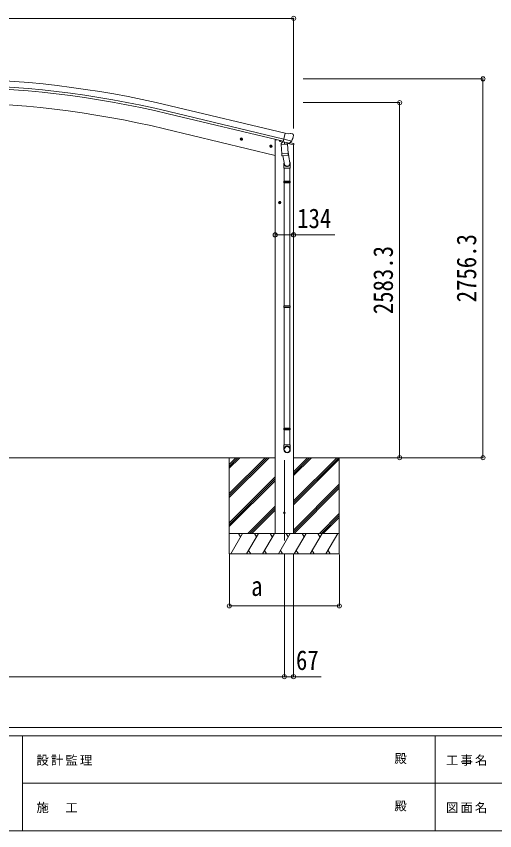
# Model space of a CAD drawing. Units: millimetres at full size. Extents: x -8385 to 8479, y -5853 to 5787.
# Drawn here: x -3447 to 31, y -5853 to 72 of the extents above; entities that cross this region are included whole.
import ezdxf
from ezdxf.enums import TextEntityAlignment as Align

# ---------------------------------------------------------------- set-up
doc = ezdxf.new("R2010")
doc.units = ezdxf.units.MM
doc.header["$LTSCALE"] = 30
doc.header["$PDMODE"] = 32
doc.header["$PDSIZE"] = 30
for name, color, linetype, lineweight in [('0-0_0', 7, 'Continuous', 9), ('0-1_本体', 4, 'Continuous', 9), ('0-2_部品', 7, 'Continuous', 9), ('0-8_PARTS2', 2, 'Continuous', 9), ('0-A_寸法', 6, 'Continuous', 9), ('F-0_240', 7, 'Continuous', 9)]:
    doc.layers.add(name, color=color, linetype=linetype, lineweight=lineweight)
doc.styles.add('ＭＳ ゴシック', font='')
doc.styles.get('ＭＳ ゴシック').set_extended_font_data('MS Gothic')

msp = doc.modelspace()

# ---------------------------------------------------------------- linework, layer by layer
at = {"layer": '0-0_0'}
for p, q in [((-6393.33, -3139.41), (-1565.71, -3139.41)), ((-1898.71, -3139.41), (-1898.71, -3839.41)), ((-1898.71, -3400.14), (-1637.98, -3139.41)), ((-1898.71, -3414.28), (-1623.83, -3139.41)), ((-1898.71, -3428.43), (-1609.69, -3139.41)), ((-1898.71, -3216.3), (-1821.83, -3139.41)), ((-1898.71, -3202.15), (-1835.97, -3139.41)), ((-1898.71, -3188.01), (-1850.1, -3139.41)), ((-1431.71, -3139.41), (-1010.55, -3139.41)), ((-1431.71, -3453.64), (-1117.48, -3139.41)), ((-1431.71, -3467.78), (-1103.33, -3139.41)), ((-1431.71, -3269.8), (-1301.33, -3139.41)), ((-1431.71, -3255.65), (-1315.47, -3139.41)), ((-1431.71, -3241.51), (-1329.61, -3139.41)), ((-1098.71, -3139.41), (-1098.71, -3839.41)), ((-1431.71, -3481.93), (-1098.71, -3148.93)), ((-1898.71, -3612.27), (-1565.71, -3279.28)), ((-1898.71, -3626.42), (-1565.71, -3293.42)), ((-1898.71, -3640.56), (-1565.71, -3307.56)), ((-1431.71, -3665.77), (-1098.71, -3332.78)), ((-1431.71, -3679.91), (-1098.71, -3346.92)), ((-1427.06, -3689.41), (-1098.71, -3361.06)), ((-1763.72, -3689.41), (-1565.71, -3491.41)), ((-1749.57, -3689.41), (-1565.71, -3505.55)), ((-1735.43, -3689.41), (-1565.71, -3519.69)), ((-1243.22, -3689.41), (-1098.71, -3544.91)), ((-1229.07, -3689.41), (-1098.71, -3559.05)), ((-1214.93, -3689.41), (-1098.71, -3573.19)), ((-1098.71, -3689.41), (-1898.71, -3689.41)), ((-1888.42, -3839.41), (-1801.82, -3689.41)), ((-1816.82, -3715.4), (-1831.82, -3689.41)), ((-1772.95, -3839.41), (-1686.35, -3689.41)), ((-1701.35, -3715.4), (-1716.35, -3689.41)), ((-1657.48, -3839.41), (-1570.88, -3689.41)), ((-1585.88, -3715.4), (-1600.88, -3689.41)), ((-1565.71, -3689.41), (-1431.71, -3689.41)), ((-1542.01, -3839.41), (-1455.41, -3689.41)), ((-1470.41, -3715.4), (-1485.41, -3689.41)), ((-1426.54, -3839.41), (-1339.94, -3689.41)), ((-1354.94, -3715.4), (-1369.94, -3689.41)), ((-1311.07, -3839.41), (-1224.46, -3689.41)), ((-1254.47, -3689.41), (-1239.47, -3715.4)), ((-1195.6, -3839.41), (-1108.99, -3689.41)), ((-1898.71, -3839.41), (-1098.71, -3839.41)), ((-1757.95, -3813.44), (-1742.95, -3839.41)), ((-1642.48, -3813.43), (-1627.48, -3839.41)), ((-1527.01, -3813.43), (-1512.01, -3839.41)), ((-1411.54, -3813.44), (-1396.54, -3839.41)), ((-1296.07, -3813.44), (-1281.07, -3839.41)), ((-1180.6, -3813.44), (-1165.6, -3839.41))]:
    msp.add_line(p, q, dxfattribs=at)
at = {"layer": '0-1_本体'}
for p, q in [((-1492.64, -779.16), (-2328.36, -578.52)), ((-1506.65, -837.5), (-2342.36, -636.86)), ((-1502.72, -821.14), (-2338.44, -620.5)), ((-1565.71, -939.53), (-2368.74, -746.74)), ((-1565.71, -826.41), (-1565.71, -3689.41)), ((-1565.71, -826.41), (-1552.83, -826.41)), ((-1431.71, -862.69), (-1431.71, -3689.41))]:
    msp.add_line(p, q, dxfattribs=at)
for radius in [7073, 7029.83, 7013, 6900]:
    msp.add_arc((-3979.52, -7456.09), radius, 76.5, 103.5, dxfattribs=at)
at = {"layer": '0-2_部品'}
for p, q in [((-1819.79, -819.32), (-1800.34, -823.98)), ((-1812.19, -814.45), (-1817.36, -819.9)), ((-1812.4, -831.37), (-1807.73, -811.93)), ((-1804.9, -816.21), (-1812.19, -814.45)), ((-1807.93, -828.85), (-1802.76, -823.4)), ((-1802.76, -823.4), (-1804.9, -816.21)), ((-1444.92, -835.37), (-1502.42, -821.57)), ((-1465.92, -783.75), (-1491.85, -777.53)), ((-1465.92, -783.75), (-1452.66, -781.05)), ((-1438.18, -784.24), (-1451.36, -781.08)), ((-1435.08, -786.49), (-1431.23, -792.79)), ((-1430.86, -795.07), (-1431.14, -796.22)), ((-1605.86, -870.67), (-1586.42, -875.34)), ((-1598.27, -865.81), (-1603.44, -871.26)), ((-1598.48, -882.73), (-1593.81, -863.28)), ((-1590.97, -867.56), (-1598.27, -865.81)), ((-1594.01, -880.2), (-1588.84, -874.76)), ((-1588.84, -874.76), (-1590.97, -867.56)), ((-1533.39, -830.99), (-1533.39, -834.24)), ((-1511.33, -843.48), (-1529.56, -839.1)), ((-1521.99, -860.93), (-1476.3, -857.73)), ((-1517.32, -927.76), (-1521.99, -860.93)), ((-1507.58, -839.16), (-1520.89, -854.48)), ((-1520.89, -854.48), (-1520.45, -860.82)), ((-1506.63, -839.09), (-1507.58, -839.16)), ((-1503.55, -841.57), (-1505.08, -841.2)), ((-1466.85, -850.38), (-1503.55, -841.57)), ((-1497.6, -843.39), (-1496.58, -858)), ((-1469.39, -852.39), (-1495.2, -858.82)), ((-1478.08, -854.55), (-1477.85, -857.84)), ((-1476.3, -857.73), (-1471.63, -924.57)), ((-1464.48, -850.85), (-1472, -849.05)), ((-1428.84, -863.29), (-1471.77, -852.98)), ((-1468.68, -850.6), (-1468.63, -851.35)), ((-1465.32, -850.74), (-1466.85, -850.38)), ((-1461.77, -850.28), (-1445.39, -835.79)), ((-1458.07, -847.01), (-1431.14, -853.48)), ((-1428.84, -856.39), (-1428.84, -863.29)), ((-1517.32, -927.76), (-1471.63, -924.57)), ((-1517.31, -927.76), (-1516.42, -940.46)), ((-1472.61, -939.17), (-1514.31, -942.09)), ((-1508.88, -941.71), (-1498.15, -1005.3)), ((-1473.36, -899.8), (-1457.45, -995.97)), ((-1470.77, -937.04), (-1471.64, -924.57)), ((-1471.17, -938.39), (-1471.17, -938.39)), ((-1501.3, -998.48), (-1501.3, -1033.13)), ((-1455.3, -1033.13), (-1455.3, -998.78)), ((-1501.3, -1033.13), (-1455.3, -1033.13)), ((-1499.3, -1033.13), (-1499.3, -1127.13)), ((-1457.3, -1033.13), (-1457.3, -1127.13)), ((-1501.3, -1129.13), (-1500.3, -1127.13)), ((-1501.3, -1129.13), (-1455.3, -1129.13)), ((-1501.3, -1129.13), (-1501.3, -1137.13)), ((-1501.3, -1137.13), (-1455.3, -1137.13)), ((-1501.3, -1137.13), (-1500.3, -1139.13)), ((-1500.3, -1127.13), (-1456.3, -1127.13)), ((-1500.3, -1139.13), (-1456.3, -1139.13)), ((-1499.3, -1139.13), (-1499.3, -2033.47)), ((-1457.3, -1139.13), (-1457.3, -2033.47)), ((-1455.3, -1129.13), (-1456.3, -1127.13)), ((-1541.51, -1283), (-1521.51, -1283)), ((-1535.26, -1276.5), (-1539.01, -1283)), ((-1527.75, -1276.5), (-1535.26, -1276.5)), ((-1531.51, -1293), (-1531.51, -1273)), ((-1524, -1283), (-1527.75, -1276.5)), ((-1527.75, -1289.5), (-1524, -1283)), ((-1501.3, -2035.47), (-1500.3, -2033.47)), ((-1501.3, -2035.47), (-1455.3, -2035.47)), ((-1501.3, -2035.47), (-1501.3, -2043.47)), ((-1501.3, -2043.47), (-1455.3, -2043.47)), ((-1501.3, -2043.47), (-1500.3, -2045.47)), ((-1500.3, -2033.47), (-1456.3, -2033.47)), ((-1500.3, -2045.47), (-1456.3, -2045.47)), ((-1499.3, -2045.47), (-1499.3, -2923.51)), ((-1457.3, -2045.47), (-1457.3, -2923.51)), ((-1455.3, -2035.47), (-1456.3, -2033.47)), ((-1501.3, -2925.51), (-1500.3, -2923.51)), ((-1501.3, -2925.51), (-1455.3, -2925.51)), ((-1501.3, -2925.51), (-1501.3, -2933.51)), ((-1501.3, -2933.51), (-1455.3, -2933.51)), ((-1501.3, -2933.51), (-1500.3, -2935.51)), ((-1500.3, -2923.51), (-1456.3, -2923.51)), ((-1500.3, -2935.51), (-1456.3, -2935.51)), ((-1499.3, -2935.51), (-1499.3, -3045.51)), ((-1457.3, -2935.51), (-1457.3, -3045.51)), ((-1455.3, -2925.51), (-1456.3, -2923.51)), ((-1501.3, -3079.65), (-1501.3, -3045.51)), ((-1501.3, -3045.51), (-1455.3, -3045.51)), ((-1455.3, -3079.65), (-1455.3, -3045.51))]:
    msp.add_line(p, q, dxfattribs=at)
for points in [[(-1817.36, -819.9), (-1815.23, -827.09), (-1807.93, -828.85)], [(-1497.28, -842.98), (-1507, -840.64), (-1491.85, -777.53)], [(-1603.44, -871.26), (-1601.31, -878.45), (-1594.01, -880.2)], [(-1497.28, -842.98), (-1497.04, -843.13), (-1472.28, -849.07), (-1472, -849.05)], [(-1444.65, -834.8), (-1445.23, -835.64), (-1445.39, -835.79)], [(-1455.3, -1129.13), (-1455.3, -1137.13), (-1456.3, -1139.13)], [(-1539.01, -1283), (-1535.26, -1289.5), (-1527.75, -1289.5)], [(-1455.3, -2035.47), (-1455.3, -2043.47), (-1456.3, -2045.47)], [(-1455.3, -2925.51), (-1455.3, -2933.51), (-1456.3, -2935.51)]]:
    msp.add_lwpolyline(points, dxfattribs=at)
for centre, radius in [((-1810.06, -821.65), 8.5), ((-1810.06, -821.65), 7.7), ((-1810.06, -821.65), 6.5), ((-1596.14, -873.01), 8.5), ((-1596.14, -873.01), 7.7), ((-1596.14, -873.01), 6.5), ((-1531.51, -1283), 8.5), ((-1531.51, -1283), 7.7), ((-1531.51, -1283), 6.5)]:
    msp.add_circle(centre, radius, dxfattribs=at)
at = {"layer": '0-2_部品', "color": 4}
msp.add_circle((-1498.31, -3539.41), 5, dxfattribs=at)
at = {"layer": '0-2_部品'}
for centre, radius, start, end in [((-1452.06, -783.99), 3, 76.5, 101.5), ((-1627.95, -748.97), 202.4, 334.90875, 346.5), ((-1439.35, -789.1), 5, 31.5, 76.5), ((-1528.39, -834.24), 5, 180, 256.5), ((-1504.96, -840.71), 0.5, 221.23754, 256.5), ((-1498.2, -843.47), 0.604, 7.79405, 79.40158), ((-1495.55, -857.85), 1.03, 188.03431, 289.96103), ((-1469.63, -851.42), 1, 284, 4), ((-1468.18, -850.57), 0.5, 76.5, 184), ((-1465.2, -850.26), 0.5, 256.5, 291.76246), ((-1431.84, -856.39), 3, 0, 76.5), ((-1514.45, -940.09), 2, 190.53157, 274), ((-1472.75, -937.18), 2, 274, 322.59038), ((-1472.71, -937.21), 1.95, 322.52234, 4.95983), ((-1485.3, -998.78), 30, 0, 2.54858)]:
    msp.add_arc(centre, radius, start, end, dxfattribs=at)
for centre, major_axis, ratio, start_param, end_param in [((-1433.78, -794.35), (1.57, -2.57), 0.99628, 0.7835347, 1.5707963), ((-1463.78, -847.93), (0.73, -2.92), 0.997631, 5.8041905, 5.8929484), ((-1463.81, -847.8), (-2.63, 3.16), 0.650902, 2.1145521, 2.1873627), ((-1463.76, -848.03), (0.73, -2.92), 0.997631, 5.965759, 6.7621801), ((-1478.3, -998.48), (-23, 0), 0.996195, 6.0000678, 10.0103449), ((-1478.3, -998.48), (-21, 0), 0.996195, 0.3319459, 3.3482706), ((-1478.3, -3077.91), (23, 0), 0.996195, 6.2831853, 9.424778), ((-1478.3, -3079.65), (23, 0), 0.996195, 6.2831853, 9.424778), ((-1478.3, -3079.65), (0, -23.43), 0.981806, 4.712389, 7.8539816)]:
    msp.add_ellipse(centre, major_axis=major_axis, ratio=ratio, start_param=start_param, end_param=end_param, dxfattribs=at)
msp.add_ellipse((-1478.3, -3079.65), major_axis=(-21, 0), ratio=0.996195, dxfattribs=at)
at = {"layer": '0-8_PARTS2', "color": 6}
msp.add_line((-6527.83, 56.99), (-1430.81, 56.99), dxfattribs=at)
at = {"layer": '0-8_PARTS2'}
msp.add_line((-1498.31, -3740.35), (-1498.31, -3156.4), dxfattribs=at)
at = {"layer": '0-A_寸法'}
for p, q in [((-1430.81, 56.99), (-1430.81, -745.35)), ((-54.23, -383.09), (-1360.66, -383.09)), ((-54.23, -3139.41), (-54.23, -383.09)), ((-660.21, -556.09), (-1360.66, -556.09)), ((-660.21, -3139.41), (-660.21, -556.09)), ((-1565.31, -1518.17), (-1431.31, -1518.17)), ((-1431.31, -1518.17), (-1131.31, -1518.17)), ((-660.21, -3139.41), (-1054.45, -3139.41)), ((-54.23, -3139.41), (-660.21, -3139.41)), ((-1898.31, -4217.32), (-1898.31, -3842.91)), ((-1498.31, -4732.3), (-1498.31, -3842.91)), ((-1431.31, -4732.3), (-1431.31, -3842.91)), ((-1098.31, -4217.32), (-1098.31, -3842.91)), ((-1098.31, -4217.32), (-1898.31, -4217.32)), ((-6460.33, -4732.3), (-1498.31, -4732.3)), ((-1498.31, -4732.3), (-1431.31, -4732.3)), ((-1431.31, -4732.3), (-1231.31, -4732.3))]:
    msp.add_line(p, q, dxfattribs=at)
for p in [(-1430.81, 56.99), (-54.23, -383.09), (-660.21, -556.09), (-1565.31, -1518.17), (-1431.31, -1518.17), (-660.21, -3139.41), (-54.23, -3139.41), (-1898.31, -4217.32), (-1098.31, -4217.32), (-1498.31, -4732.3), (-1431.31, -4732.3)]:
    msp.add_point(p, dxfattribs=at)
at = {"layer": 'F-0_240', "color": 5}
for p, q in [((-8385.45, -5102.66), (8054.55, -5102.66)), ((-8385.45, -5162.66), (5387.79, -5162.66)), ((-3402.21, -5162.66), (-3402.21, -5852.66)), ((-402.21, -5162.66), (-402.21, -5852.66)), ((-3402.21, -5507.66), (2747.79, -5507.66)), ((-8385.45, -5852.66), (8054.55, -5852.66))]:
    msp.add_line(p, q, dxfattribs=at)

# ---------------------------------------------------------------- texts
at = {"layer": '0-A_寸法', "color": 7, "style": 'ＭＳ ゴシック', "width": 0.85}
for s, p in [('134', (-1405.06, -1512.17)), ('a', (-1739.56, -4187.32)), ('67', (-1413.81, -4726.3))]:
    msp.add_text(s, height=143, dxfattribs=at).set_placement(p, align=Align.BOTTOM_LEFT)
for s, p in [('2756.3', (-60.23, -2008.75)), ('2583.3', (-666.21, -2095.25))]:
    msp.add_text(s, height=143, rotation=90, dxfattribs=at).set_placement(p, align=Align.BOTTOM_LEFT)
at = {"layer": 'F-0_240', "style": 'ＭＳ ゴシック'}
for p in [(-697.92, -5380.16), (-697.92, -5725.16)]:
    msp.add_text('殿', height=65.98, dxfattribs=at).set_placement(p, align=Align.BOTTOM_LEFT)
at = {"layer": 'F-0_240', "char_height": 65.98, "attachment_point": 7, "style": 'ＭＳ ゴシック'}
for s, insert in [('\\T1.17;設計監理', (-3300.89, -5380.16)), ('\\T1.17;工事名', (-323.11, -5380.16)), ('\\T1.17;施\u3000工', (-3300.89, -5725.16)), ('\\T1.17;図面名', (-323.11, -5725.16))]:
    msp.add_mtext(s, dxfattribs=dict(at, insert=insert))

doc.saveas('drawing.dxf')
